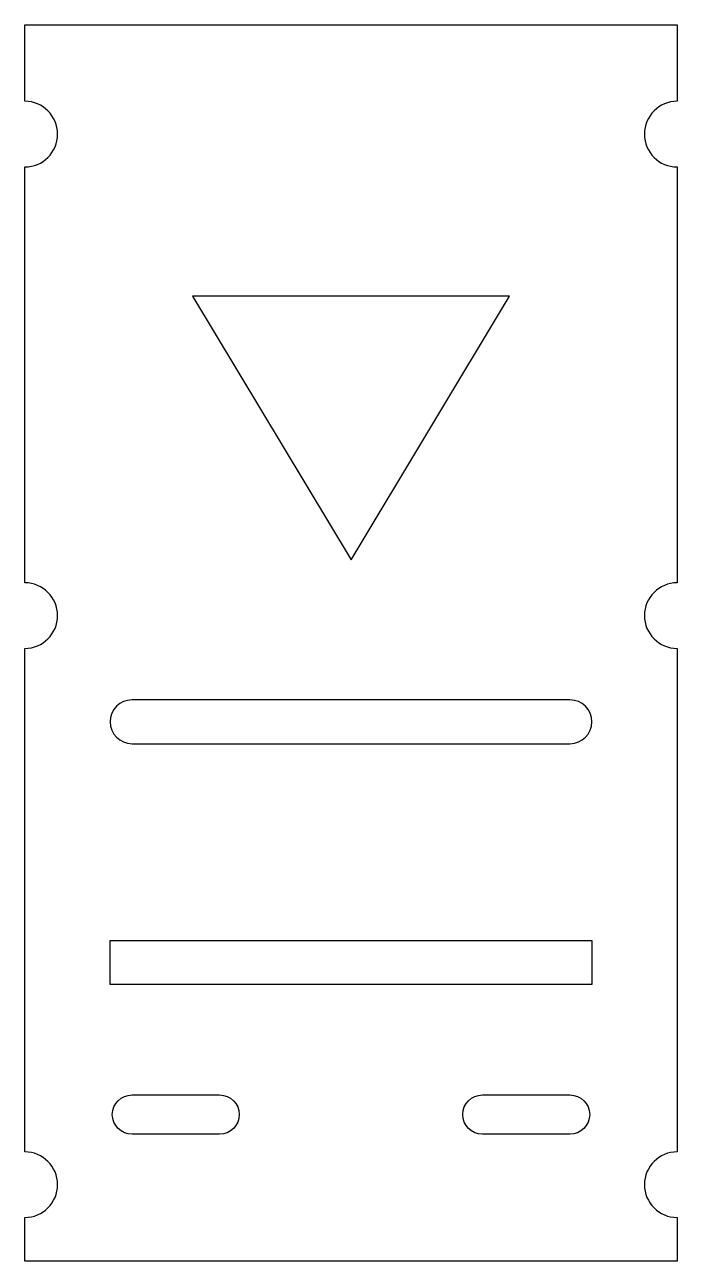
# Model space of a CAD drawing. Header units: millimetres. Extents: x -14.9 to 14.9, y -40.2 to 16.3.
import ezdxf

# ---------------------------------------------------------------- set-up
doc = ezdxf.new("R2010")
doc.units = ezdxf.units.MM
doc.layers.get('0').update_dxf_attribs({"linetype": 'CONTINUOUS'})

msp = doc.modelspace()

# ---------------------------------------------------------------- linework, layer by layer
for p, q in [((7.234, 3.85), (-7.234, 3.85)), ((-7.234, 3.85), (0, -8.206)), ((0, -8.206), (7.234, 3.85)), ((-11, -27.6), (-11, -25.6)), ((-11, -25.6), (11, -25.6)), ((11, -25.6), (11, -27.6)), ((11, -27.6), (-11, -27.6))]:
    msp.add_line(p, q)
for points in [[(-14.9, -35.25), (-14.9, -12.25, 1), (-14.9, -9.25), (-14.9, 9.75, 1), (-14.9, 12.75), (-14.9, 16.25), (14.9, 16.25), (14.9, 12.75, 1), (14.9, 9.75), (14.9, -9.25, 1), (14.9, -12.25), (14.9, -35.25, 1), (14.9, -38.25), (14.9, -40.25), (-14.9, -40.25), (-14.9, -38.25, 1)], [(-10, -16.6), (10, -16.6, 1), (10, -14.6), (-10, -14.6, 1)], [(-10, -34.45, -1), (-10, -32.65), (-6, -32.65, -1), (-6, -34.45)], [(6, -34.45, -1), (6, -32.65), (10, -32.65, -1), (10, -34.45)]]:
    msp.add_lwpolyline(points, format="xyb", close=True)

doc.saveas('drawing.dxf')
